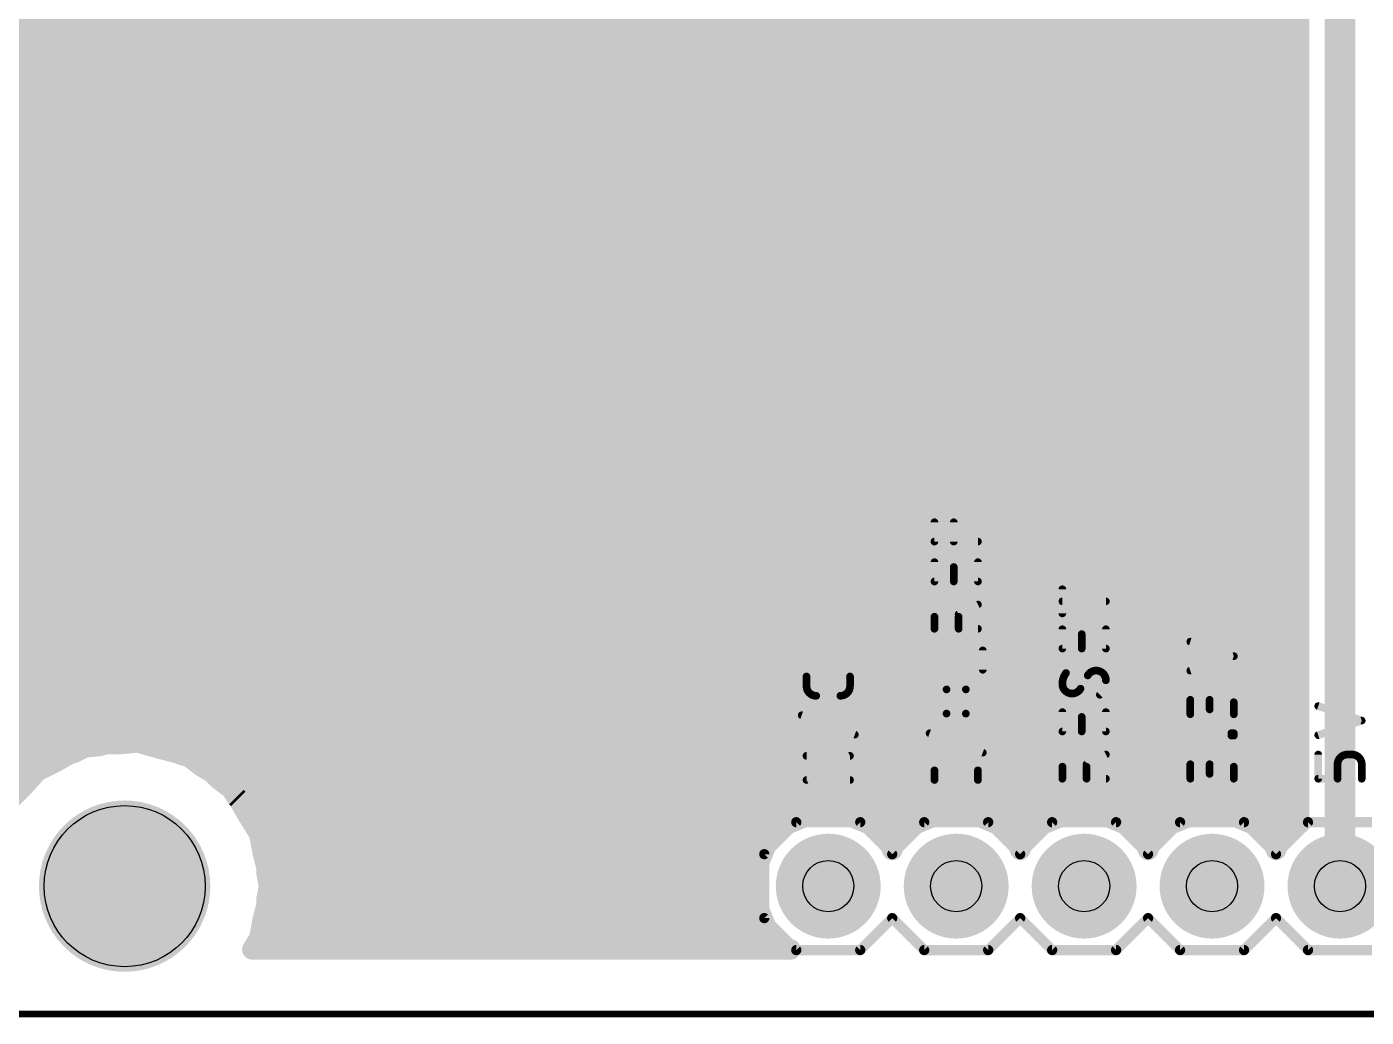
# Model space of a CAD drawing. Extents: x -2.6 to 72.5, y 2.5 to 55.9.
# Drawn here: x 15.84 to 42.43, y 2.48 to 22.15 of the extents above; entities that cross this region are included whole.
import ezdxf

# ---------------------------------------------------------------- set-up
doc = ezdxf.new("R2010")
doc.units = 0
for name, color, linetype in [('1', 12, 'CONTINUOUS'), ('17', 110, 'CONTINUOUS'), ('20', 31, 'CONTINUOUS'), ('21', 253, 'CONTINUOUS'), ('25', 253, 'CONTINUOUS'), ('29', 253, 'CONTINUOUS'), ('30', 253, 'CONTINUOUS'), ('44', 253, 'CONTINUOUS'), ('51', 253, 'CONTINUOUS')]:
    doc.layers.add(name, color=color, linetype=linetype)

# ---------------------------------------------------------------- blocks, each defined once
blk = doc.blocks.new('RECT')
blk.add_solid([(-0.5, -0.5), (0.5, -0.5), (-0.5, 0.5), (0.5, 0.5)])
blk = doc.blocks.new('ROUNDP')
at = {"const_width": 0.5}
blk.add_lwpolyline([(0, -0.25, 1), (0, 0.25, 1), (0, -0.25)], format="xyb", dxfattribs=at)

msp = doc.modelspace()

# ---------------------------------------------------------------- linework, layer by layer
at = {"layer": '1'}
for points, const_width in [([(41.0972, 22.6407), (41.0972, 6.3104)], 0.4064), ([(41.91, 5.08), (41.91, 22.479)], 0.6096), ([(5.0927, 22.352), (41.0972, 22.352)], 0.4064), ([(5.0927, 21.9456), (41.0972, 21.9456)], 0.4064), ([(5.0927, 21.5392), (41.0972, 21.5392)], 0.4064), ([(5.0927, 21.1328), (41.0972, 21.1328)], 0.4064), ([(5.0927, 20.7264), (41.0972, 20.7264)], 0.4064), ([(5.0927, 20.32), (41.0972, 20.32)], 0.4064), ([(5.0927, 19.9136), (41.0972, 19.9136)], 0.4064), ([(5.0927, 19.5072), (41.0972, 19.5072)], 0.4064), ([(5.0927, 19.1008), (41.0972, 19.1008)], 0.4064), ([(5.0927, 18.6944), (41.0972, 18.6944)], 0.4064), ([(5.0927, 18.288), (41.0972, 18.288)], 0.4064), ([(5.0927, 17.8816), (41.0972, 17.8816)], 0.4064), ([(5.0927, 17.4752), (41.0972, 17.4752)], 0.4064), ([(5.0927, 17.0688), (41.0972, 17.0688)], 0.4064), ([(5.0927, 16.6624), (41.0972, 16.6624)], 0.4064), ([(5.0927, 16.256), (41.0972, 16.256)], 0.4064), ([(5.0927, 15.8496), (41.0972, 15.8496)], 0.4064), ([(5.0927, 15.4432), (41.0972, 15.4432)], 0.4064), ([(5.0927, 15.0368), (41.0972, 15.0368)], 0.4064), ([(5.0927, 14.6304), (41.0972, 14.6304)], 0.4064), ([(5.0927, 14.224), (41.0972, 14.224)], 0.4064), ([(5.0927, 13.8176), (41.0972, 13.8176)], 0.4064), ([(5.0927, 13.4112), (41.0972, 13.4112)], 0.4064), ([(5.0927, 13.0048), (41.0972, 13.0048)], 0.4064), ([(5.0927, 12.5984), (41.0972, 12.5984)], 0.4064), ([(5.0927, 12.192), (41.0972, 12.192)], 0.4064), ([(5.0927, 11.7856), (41.0972, 11.7856)], 0.4064), ([(5.0927, 11.3792), (41.0972, 11.3792)], 0.4064), ([(5.0927, 10.9728), (41.0972, 10.9728)], 0.4064), ([(5.0927, 10.5664), (41.0972, 10.5664)], 0.4064), ([(5.0927, 10.16), (41.0972, 10.16)], 0.4064), ([(5.0927, 9.7536), (41.0972, 9.7536)], 0.4064), ([(5.0927, 9.3472), (41.0972, 9.3472)], 0.4064), ([(5.0927, 8.9408), (41.0972, 8.9408)], 0.4064), ([(5.0927, 8.5344), (41.0972, 8.5344)], 0.4064), ([(5.0927, 8.128), (41.0972, 8.128)], 0.4064), ([(16.9956, 7.8369), (16.7851, 7.7321)], 0.4064), ([(17.2718, 7.8625), (16.9956, 7.8369)], 0.4064), ([(16.9956, 7.8369), (16.9956, 7.8369)], 0.4064), ([(17.4088, 7.8992), (17.2718, 7.8625)], 0.4064), ([(17.6681, 7.8992), (17.4088, 7.8992)], 0.4064), ([(18.0445, 7.9341), (17.6681, 7.8992)], 0.4064), ([(18.4239, 7.8261), (18.0445, 7.9341)], 0.4064), ([(18.0445, 7.9341), (18.0445, 7.9341)], 0.4064), ([(18.8682, 7.7071), (18.4239, 7.8261)], 0.4064), ([(5.0927, 7.7216), (16.7461, 7.7216)], 0.4064), ([(16.4217, 7.5511), (16.0527, 7.3674)], 0.4064), ([(16.6918, 7.7071), (16.4217, 7.5511)], 0.4064), ([(16.7851, 7.7321), (16.6918, 7.7071)], 0.4064), ([(18.814, 7.7216), (41.0972, 7.7216)], 0.4064), ([(18.8933, 7.6926), (18.8682, 7.7071)], 0.4064), ([(19.0576, 7.6458), (18.8933, 7.6926)], 0.4064), ([(19.3282, 7.4415), (19.0576, 7.6458)], 0.4064), ([(19.0576, 7.6458), (19.0576, 7.6458)], 0.4064), ([(5.0927, 7.3152), (16.0051, 7.3152)], 0.4064), ([(16.0527, 7.3674), (15.7665, 7.0535)], 0.4064), ([(16.0527, 7.3674), (16.0527, 7.3674)], 0.4064), ([(19.511, 7.3359), (19.3282, 7.4415)], 0.4064), ([(19.6438, 7.2031), (19.511, 7.3359)], 0.4064), ([(19.5317, 7.3152), (41.0972, 7.3152)], 0.4064), ([(15.7665, 7.0535), (15.5241, 6.811)], 0.4064), ([(19.8982, 7.011), (19.6438, 7.2031)], 0.4064), ([(19.9995, 6.8475), (19.8982, 7.011)], 0.4064), ([(19.8982, 7.011), (19.8982, 7.011)], 0.4064), ([(19.8982, 7.011), (19.8982, 7.011)], 0.4064), ([(19.9615, 6.9088), (41.0972, 6.9088)], 0.4064), ([(20.0359, 6.811), (19.9995, 6.8475)], 0.4064), ([(20.2274, 6.4794), (20.0359, 6.811)], 0.4064), ([(20.2141, 6.5024), (31.4007, 6.5024)], 0.4064), ([(20.4527, 6.1154), (20.2274, 6.4794)], 0.4064), ([(31.462, 6.5278), (30.9299, 6.3074)], 0.4064), ([(32.038, 6.5278), (31.462, 6.5278)], 0.4064), ([(32.5701, 6.3074), (32.038, 6.5278)], 0.4064), ([(32.0993, 6.5024), (33.9407, 6.5024)], 0.4064), ([(34.002, 6.5278), (33.4699, 6.3074)], 0.4064), ([(34.578, 6.5278), (34.002, 6.5278)], 0.4064), ([(35.1101, 6.3074), (34.578, 6.5278)], 0.4064), ([(34.6393, 6.5024), (36.4807, 6.5024)], 0.4064), ([(36.542, 6.5278), (36.0099, 6.3074)], 0.4064), ([(37.118, 6.5278), (36.542, 6.5278)], 0.4064), ([(37.6501, 6.3074), (37.118, 6.5278)], 0.4064), ([(37.1793, 6.5024), (39.0207, 6.5024)], 0.4064), ([(39.082, 6.5278), (38.5499, 6.3074)], 0.4064), ([(39.658, 6.5278), (39.082, 6.5278)], 0.4064), ([(40.1901, 6.3074), (39.658, 6.5278)], 0.4064), ([(39.7193, 6.5024), (41.0972, 6.5024)], 0.4064), ([(30.9299, 6.3074), (30.5226, 5.9001)], 0.4064), ([(32.9774, 5.9001), (32.5701, 6.3074)], 0.4064), ([(33.4699, 6.3074), (33.0626, 5.9001)], 0.4064), ([(35.5174, 5.9001), (35.1101, 6.3074)], 0.4064), ([(36.0099, 6.3074), (35.6026, 5.9001)], 0.4064), ([(38.0574, 5.9001), (37.6501, 6.3074)], 0.4064), ([(38.5499, 6.3074), (38.1426, 5.9001)], 0.4064), ([(40.5974, 5.9001), (40.1901, 6.3074)], 0.4064), ([(41.0899, 6.3074), (40.6826, 5.9001)], 0.4064), ([(41.0972, 6.3104), (41.0899, 6.3074)], 0.4064), ([(20.5255, 5.7261), (20.4527, 6.1154)], 0.4064), ([(20.4527, 6.1154), (20.4527, 6.1154)], 0.4064), ([(20.4564, 6.096), (30.7185, 6.096)], 0.4064), ([(32.7815, 6.096), (33.2585, 6.096)], 0.4064), ([(35.3215, 6.096), (35.7985, 6.096)], 0.4064), ([(37.8615, 6.096), (38.3385, 6.096)], 0.4064), ([(40.4015, 6.096), (40.8785, 6.096)], 0.4064), ([(20.5992, 5.4512), (20.5255, 5.7261)], 0.4064), ([(20.5353, 5.6896), (30.4354, 5.6896)], 0.4064), ([(30.5226, 5.9001), (30.3022, 5.368)], 0.4064), ([(33.02, 5.7972), (32.9774, 5.9001)], 0.4064), ([(33.0626, 5.9001), (33.02, 5.7972)], 0.4064), ([(35.56, 5.7972), (35.5174, 5.9001)], 0.4064), ([(35.6026, 5.9001), (35.56, 5.7972)], 0.4064), ([(38.1, 5.7972), (38.0574, 5.9001)], 0.4064), ([(38.1426, 5.9001), (38.1, 5.7972)], 0.4064), ([(40.64, 5.7972), (40.5974, 5.9001)], 0.4064), ([(40.6826, 5.9001), (40.64, 5.7972)], 0.4064), ([(20.5992, 5.332), (20.5992, 5.4512)], 0.4064), ([(20.6463, 5.08), (20.5992, 5.332)], 0.4064), ([(20.6083, 5.2832), (30.3022, 5.2832)], 0.4064), ([(30.3022, 5.368), (30.3022, 4.792)], 0.4064), ([(20.5992, 4.828), (20.6463, 5.08)], 0.4064), ([(20.6083, 4.8768), (30.3022, 4.8768)], 0.4064), ([(20.5255, 4.4339), (20.5992, 4.7088)], 0.4064), ([(20.5992, 4.7088), (20.5992, 4.828)], 0.4064), ([(30.3022, 4.792), (30.5226, 4.2599)], 0.4064), ([(20.4527, 4.0446), (20.5255, 4.4339)], 0.4064), ([(20.5353, 4.4704), (30.4354, 4.4704)], 0.4064), ([(20.4564, 4.064), (30.7185, 4.064)], 0.4064), ([(30.5226, 4.2599), (30.9299, 3.8526)], 0.4064), ([(20.3154, 3.8227), (20.4527, 4.0446)], 0.4064), ([(31.0021, 3.8227), (20.3154, 3.8227)], 0.4064), ([(20.4527, 4.0446), (20.4527, 4.0446)], 0.4064), ([(30.9299, 3.8526), (31.0021, 3.8227)], 0.4064)]:
    msp.add_lwpolyline(points, dxfattribs=dict(at, const_width=const_width))
for points, const_width in [([(41.0972, 22.2504, 1), (41.0972, 22.4536)], 0.2032), ([(41.0972, 21.844, 1), (41.0972, 22.0472)], 0.2032), ([(41.0972, 21.4376, 1), (41.0972, 21.6408)], 0.2032), ([(41.0972, 21.0312, 1), (41.0972, 21.2344)], 0.2032), ([(41.0972, 20.6248, 1), (41.0972, 20.828)], 0.2032), ([(41.0972, 20.2184, 1), (41.0972, 20.4216)], 0.2032), ([(41.0972, 19.812, 1), (41.0972, 20.0152)], 0.2032), ([(41.0972, 19.4056, 1), (41.0972, 19.6088)], 0.2032), ([(41.0972, 18.9992, 1), (41.0972, 19.2024)], 0.2032), ([(41.0972, 18.5928, 1), (41.0972, 18.796)], 0.2032), ([(41.0972, 18.1864, 1), (41.0972, 18.3896)], 0.2032), ([(41.0972, 17.78, 1), (41.0972, 17.9832)], 0.2032), ([(41.0972, 17.3736, 1), (41.0972, 17.5768)], 0.2032), ([(41.0972, 16.9672, 1), (41.0972, 17.1704)], 0.2032), ([(41.0972, 16.5608, 1), (41.0972, 16.764)], 0.2032), ([(41.0972, 16.1544, 1), (41.0972, 16.3576)], 0.2032), ([(41.0972, 15.748, 1), (41.0972, 15.9512)], 0.2032), ([(41.0972, 15.3416, 1), (41.0972, 15.5448)], 0.2032), ([(41.0972, 14.9352, 1), (41.0972, 15.1384)], 0.2032), ([(41.0972, 14.5288, 1), (41.0972, 14.732)], 0.2032), ([(41.0972, 14.1224, 1), (41.0972, 14.3256)], 0.2032), ([(41.0972, 13.716, 1), (41.0972, 13.9192)], 0.2032), ([(41.0972, 13.3096, 1), (41.0972, 13.5128)], 0.2032), ([(41.0972, 12.9032, 1), (41.0972, 13.1064)], 0.2032), ([(41.0972, 12.4968, 1), (41.0972, 12.7)], 0.2032), ([(41.0972, 12.0904, 1), (41.0972, 12.2936)], 0.2032), ([(41.0972, 11.684, 1), (41.0972, 11.8872)], 0.2032), ([(41.0972, 11.2776, 1), (41.0972, 11.4808)], 0.2032), ([(41.0972, 10.8712, 1), (41.0972, 11.0744)], 0.2032), ([(41.0972, 10.4648, 1), (41.0972, 10.668)], 0.2032), ([(41.0972, 10.0584, 1), (41.0972, 10.2616)], 0.2032), ([(41.0972, 9.652, 1), (41.0972, 9.8552)], 0.2032), ([(41.0972, 9.2456, 1), (41.0972, 9.4488)], 0.2032), ([(41.0972, 8.8392, 1), (41.0972, 9.0424)], 0.2032), ([(41.0972, 8.4328, 1), (41.0972, 8.636)], 0.2032), ([(41.0972, 8.0264, 1), (41.0972, 8.2296)], 0.2032), ([(16.9956, 7.9385, 1), (16.9956, 7.7353)], 0.2032), ([(16.9862, 7.938, 1), (17.005, 7.7357)], 0.2032), ([(17.0409, 7.7459, 1), (16.9503, 7.9278)], 0.2032), ([(16.9956, 7.7353, 1), (16.9956, 7.9385)], 0.2032), ([(17.2455, 7.9606, 1), (17.2981, 7.7643)], 0.2032), ([(17.2812, 7.7613, 1), (17.2624, 7.9636)], 0.2032), ([(17.4088, 8.0008, 1), (17.4088, 7.7976)], 0.2032), ([(17.4351, 7.8011, 1), (17.3825, 7.9973)], 0.2032), ([(17.6587, 8.0004, 1), (17.6775, 7.798)], 0.2032), ([(17.6681, 7.7976, 1), (17.6681, 8.0008)], 0.2032), ([(18.0723, 8.0318, 1), (18.0167, 7.8364)], 0.2032), ([(18.0445, 8.0357, 1), (18.0445, 7.8325)], 0.2032), ([(18.0538, 7.8329, 1), (18.0351, 8.0352)], 0.2032), ([(18.0445, 7.8325, 1), (18.0445, 8.0357)], 0.2032), ([(18.4502, 7.9243, 1), (18.3976, 7.728)], 0.2032), ([(18.3961, 7.7284, 1), (18.4517, 7.9238)], 0.2032), ([(16.3709, 7.6391, 1), (16.4725, 7.4631)], 0.2032), ([(16.467, 7.4602, 1), (16.3764, 7.6421)], 0.2032), ([(16.6655, 7.8052, 1), (16.7181, 7.6089)], 0.2032), ([(16.7426, 7.6191, 1), (16.641, 7.7951)], 0.2032), ([(16.7398, 7.823, 1), (16.8304, 7.6411)], 0.2032), ([(16.7461, 7.62, 1), (16.7461, 7.8232)], 0.2032), ([(16.8114, 7.6339, 1), (16.7588, 7.8302)], 0.2032), ([(18.814, 7.8232, 1), (18.814, 7.62)], 0.2032), ([(18.919, 7.7951, 1), (18.8174, 7.6191)], 0.2032), ([(18.9211, 7.7903, 1), (18.8655, 7.5948)], 0.2032), ([(18.8419, 7.6089, 1), (18.8945, 7.8052)], 0.2032), ([(18.8425, 7.6046, 1), (18.9441, 7.7805)], 0.2032), ([(19.1188, 7.7269, 1), (18.9964, 7.5647)], 0.2032), ([(19.0576, 7.7474, 1), (19.0576, 7.5442)], 0.2032), ([(19.0298, 7.5481, 1), (19.0854, 7.7435)], 0.2032), ([(19.0576, 7.5442, 1), (19.0576, 7.7474)], 0.2032), ([(41.0972, 7.62, 1), (41.0972, 7.8232)], 0.2032), ([(16.0527, 7.469, 1), (16.0527, 7.2658)], 0.2032), ([(16.0074, 7.4583, 1), (16.098, 7.2764)], 0.2032), ([(16.1277, 7.2989, 1), (15.9776, 7.4358)], 0.2032), ([(16.0051, 7.2136, 1), (16.0051, 7.4168)], 0.2032), ([(16.0527, 7.2658, 1), (16.0527, 7.469)], 0.2032), ([(19.379, 7.5295, 1), (19.2774, 7.3535)], 0.2032), ([(19.267, 7.3604, 1), (19.3894, 7.5226)], 0.2032), ([(19.5829, 7.4078, 1), (19.4392, 7.2641)], 0.2032), ([(19.5317, 7.4168, 1), (19.5317, 7.2136)], 0.2032), ([(19.4602, 7.2479, 1), (19.5618, 7.4239)], 0.2032), ([(41.0972, 7.2136, 1), (41.0972, 7.4168)], 0.2032), ([(15.6914, 7.1219, 1), (15.8416, 6.985)], 0.2032), ([(15.8384, 6.9816, 1), (15.6947, 7.1253)], 0.2032), ([(19.705, 7.2842, 1), (19.5826, 7.122)], 0.2032), ([(19.572, 7.1313, 1), (19.7157, 7.275)], 0.2032), ([(19.9846, 7.0645, 1), (19.8118, 6.9575)], 0.2032), ([(19.9998, 7.011, 1), (19.7966, 7.011)], 0.2032), ([(19.8982, 7.1126, 1), (19.8982, 6.9094)], 0.2032), ([(19.837, 6.9299, 1), (19.9594, 7.0921)], 0.2032), ([(19.8982, 6.9094, 1), (19.8982, 7.1126)], 0.2032), ([(19.7966, 7.011, 1), (19.9998, 7.011)], 0.2032), ([(19.9615, 7.0104, 1), (19.9615, 6.8072)], 0.2032), ([(20.0713, 6.9193, 1), (19.9277, 6.7756)], 0.2032), ([(19.9131, 6.794, 1), (20.0859, 6.9009)], 0.2032), ([(20.1239, 6.8618, 1), (19.9479, 6.7602)], 0.2032), ([(19.9641, 6.7392, 1), (20.1078, 6.8829)], 0.2032), ([(41.0972, 6.8072, 1), (41.0972, 7.0104)], 0.2032), ([(20.2141, 6.604, 1), (20.2141, 6.4008)], 0.2032), ([(20.3138, 6.5328, 1), (20.141, 6.4259)], 0.2032), ([(31.462, 6.6294, 1), (31.462, 6.4262)], 0.2032), ([(31.4007, 6.4008, 1), (31.4007, 6.604)], 0.2032), ([(31.5009, 6.4339, 1), (31.4231, 6.6217)], 0.2032), ([(32.0769, 6.6217, 1), (31.9991, 6.4339)], 0.2032), ([(32.0993, 6.604, 1), (32.0993, 6.4008)], 0.2032), ([(32.038, 6.4262, 1), (32.038, 6.6294)], 0.2032), ([(34.002, 6.6294, 1), (34.002, 6.4262)], 0.2032), ([(33.9407, 6.4008, 1), (33.9407, 6.604)], 0.2032), ([(34.0409, 6.4339, 1), (33.9631, 6.6217)], 0.2032), ([(34.6169, 6.6217, 1), (34.5391, 6.4339)], 0.2032), ([(34.6393, 6.604, 1), (34.6393, 6.4008)], 0.2032), ([(34.578, 6.4262, 1), (34.578, 6.6294)], 0.2032), ([(36.542, 6.6294, 1), (36.542, 6.4262)], 0.2032), ([(36.4807, 6.4008, 1), (36.4807, 6.604)], 0.2032), ([(36.5809, 6.4339, 1), (36.5031, 6.6217)], 0.2032), ([(37.1569, 6.6217, 1), (37.0791, 6.4339)], 0.2032), ([(37.1793, 6.604, 1), (37.1793, 6.4008)], 0.2032), ([(37.118, 6.4262, 1), (37.118, 6.6294)], 0.2032), ([(39.082, 6.6294, 1), (39.082, 6.4262)], 0.2032), ([(39.0207, 6.4008, 1), (39.0207, 6.604)], 0.2032), ([(39.1209, 6.4339, 1), (39.0431, 6.6217)], 0.2032), ([(39.6969, 6.6217, 1), (39.6191, 6.4339)], 0.2032), ([(39.7193, 6.604, 1), (39.7193, 6.4008)], 0.2032), ([(39.658, 6.4262, 1), (39.658, 6.6294)], 0.2032), ([(41.0972, 6.4008, 1), (41.0972, 6.604)], 0.2032), ([(20.1394, 6.4286, 1), (20.3154, 6.5302)], 0.2032), ([(30.891, 6.4013, 1), (30.9688, 6.2135)], 0.2032), ([(31.0017, 6.2355, 1), (30.858, 6.3792)], 0.2032), ([(32.642, 6.3792, 1), (32.4983, 6.2355)], 0.2032), ([(32.5312, 6.2135, 1), (32.609, 6.4013)], 0.2032), ([(33.431, 6.4013, 1), (33.5088, 6.2135)], 0.2032), ([(33.5417, 6.2355, 1), (33.398, 6.3792)], 0.2032), ([(35.182, 6.3792, 1), (35.0383, 6.2355)], 0.2032), ([(35.0712, 6.2135, 1), (35.149, 6.4013)], 0.2032), ([(35.971, 6.4013, 1), (36.0488, 6.2135)], 0.2032), ([(36.0817, 6.2355, 1), (35.938, 6.3792)], 0.2032), ([(37.722, 6.3792, 1), (37.5783, 6.2355)], 0.2032), ([(37.6112, 6.2135, 1), (37.689, 6.4013)], 0.2032), ([(38.511, 6.4013, 1), (38.5888, 6.2135)], 0.2032), ([(38.6217, 6.2355, 1), (38.478, 6.3792)], 0.2032), ([(40.262, 6.3792, 1), (40.1183, 6.2355)], 0.2032), ([(40.1512, 6.2135, 1), (40.229, 6.4013)], 0.2032), ([(41.051, 6.4013, 1), (41.1287, 6.2135)], 0.2032), ([(40.9956, 6.3104, 1), (41.1988, 6.3104)], 0.2032), ([(41.1617, 6.2355, 1), (41.018, 6.3792)], 0.2032), ([(41.1361, 6.2165, 1), (41.0583, 6.4043)], 0.2032), ([(20.5543, 6.1154, 1), (20.3511, 6.1154)], 0.2032), ([(20.3511, 6.1154, 1), (20.5543, 6.1154)], 0.2032), ([(20.5526, 6.1341, 1), (20.3529, 6.0968)], 0.2032), ([(20.4564, 6.1976, 1), (20.4564, 5.9944)], 0.2032), ([(20.3664, 6.0619, 1), (20.5391, 6.1689)], 0.2032), ([(30.7185, 5.9944, 1), (30.7185, 6.1976)], 0.2032), ([(32.7815, 6.1976, 1), (32.7815, 5.9944)], 0.2032), ([(33.2585, 5.9944, 1), (33.2585, 6.1976)], 0.2032), ([(35.3215, 6.1976, 1), (35.3215, 5.9944)], 0.2032), ([(35.7985, 5.9944, 1), (35.7985, 6.1976)], 0.2032), ([(37.8615, 6.1976, 1), (37.8615, 5.9944)], 0.2032), ([(38.3385, 5.9944, 1), (38.3385, 6.1976)], 0.2032), ([(40.4015, 6.1976, 1), (40.4015, 5.9944)], 0.2032), ([(40.8785, 5.9944, 1), (40.8785, 6.1976)], 0.2032), ([(20.6237, 5.7524, 1), (20.4274, 5.6998)], 0.2032), ([(20.5353, 5.7912, 1), (20.5353, 5.588)], 0.2032), ([(30.4508, 5.972, 1), (30.5945, 5.8283)], 0.2032), ([(30.6165, 5.8612, 1), (30.4287, 5.939)], 0.2032), ([(30.4354, 5.588, 1), (30.4354, 5.7912)], 0.2032), ([(33.0713, 5.939, 1), (32.8835, 5.8612)], 0.2032), ([(32.9055, 5.8283, 1), (33.0492, 5.972)], 0.2032), ([(32.9261, 5.8361, 1), (33.1139, 5.7584)], 0.2032), ([(32.9261, 5.7583, 1), (33.1139, 5.8361)], 0.2032), ([(32.9908, 5.972, 1), (33.1345, 5.8283)], 0.2032), ([(33.1565, 5.8612, 1), (32.9687, 5.939)], 0.2032), ([(35.6113, 5.939, 1), (35.4235, 5.8612)], 0.2032), ([(35.4455, 5.8283, 1), (35.5892, 5.972)], 0.2032), ([(35.4661, 5.8361, 1), (35.6539, 5.7584)], 0.2032), ([(35.4661, 5.7583, 1), (35.6539, 5.8361)], 0.2032), ([(35.5308, 5.972, 1), (35.6745, 5.8283)], 0.2032), ([(35.6965, 5.8612, 1), (35.5087, 5.939)], 0.2032), ([(38.1513, 5.939, 1), (37.9635, 5.8612)], 0.2032), ([(37.9855, 5.8283, 1), (38.1292, 5.972)], 0.2032), ([(38.0061, 5.8361, 1), (38.1939, 5.7583)], 0.2032), ([(38.0061, 5.7584, 1), (38.1939, 5.8361)], 0.2032), ([(38.0708, 5.972, 1), (38.2145, 5.8283)], 0.2032), ([(38.2365, 5.8612, 1), (38.0487, 5.939)], 0.2032), ([(40.6913, 5.939, 1), (40.5035, 5.8612)], 0.2032), ([(40.5255, 5.8283, 1), (40.6692, 5.972)], 0.2032), ([(40.5461, 5.8361, 1), (40.7339, 5.7583)], 0.2032), ([(40.5461, 5.7584, 1), (40.7339, 5.8361)], 0.2032), ([(40.6108, 5.972, 1), (40.7545, 5.8283)], 0.2032), ([(40.7765, 5.8612, 1), (40.5887, 5.939)], 0.2032), ([(20.4256, 5.7075, 1), (20.6254, 5.7448)], 0.2032), ([(20.7008, 5.4512, 1), (20.4976, 5.4512)], 0.2032), ([(20.6991, 5.3506, 1), (20.4993, 5.3133)], 0.2032), ([(20.4976, 5.332, 1), (20.7008, 5.332)], 0.2032), ([(20.5011, 5.4249, 1), (20.6973, 5.4774)], 0.2032), ([(20.6083, 5.3848, 1), (20.6083, 5.1816)], 0.2032), ([(30.4038, 5.368, 1), (30.2006, 5.368)], 0.2032), ([(30.2083, 5.4069, 1), (30.3961, 5.3291)], 0.2032), ([(30.3022, 5.1816, 1), (30.3022, 5.3848)], 0.2032), ([(20.6083, 4.9784, 1), (20.6083, 4.7752)], 0.2032), ([(20.7462, 5.0613, 1), (20.5464, 5.0987)], 0.2032), ([(20.5464, 5.0613, 1), (20.7462, 5.0987)], 0.2032), ([(30.3022, 4.7752, 1), (30.3022, 4.9784)], 0.2032), ([(41.7576, 5.08, 1), (42.0624, 5.08)], 0.3048), ([(20.7008, 4.828, 1), (20.4976, 4.828)], 0.2032), ([(20.4993, 4.8467, 1), (20.6991, 4.8094)], 0.2032), ([(20.4976, 4.7088, 1), (20.7008, 4.7088)], 0.2032), ([(20.6973, 4.6825, 1), (20.5011, 4.7351)], 0.2032), ([(30.3961, 4.8309, 1), (30.2083, 4.7531)], 0.2032), ([(30.2006, 4.792, 1), (30.4038, 4.792)], 0.2032), ([(20.4274, 4.4602, 1), (20.6237, 4.4076)], 0.2032), ([(20.6254, 4.4152, 1), (20.4256, 4.4525)], 0.2032), ([(20.5353, 4.572, 1), (20.5353, 4.3688)], 0.2032), ([(30.4354, 4.3688, 1), (30.4354, 4.572)], 0.2032), ([(20.4564, 4.1656, 1), (20.4564, 3.9624)], 0.2032), ([(30.5945, 4.3317, 1), (30.4508, 4.188)], 0.2032), ([(30.4287, 4.221, 1), (30.6165, 4.2988)], 0.2032), ([(30.7185, 3.9624, 1), (30.7185, 4.1656)], 0.2032), ([(20.3154, 3.9243, 1), (20.3154, 3.7211)], 0.2032), ([(20.5543, 4.0446, 1), (20.3511, 4.0446)], 0.2032), ([(20.3511, 4.0446, 1), (20.5543, 4.0446)], 0.2032), ([(20.3529, 4.0632, 1), (20.5526, 4.0259)], 0.2032), ([(20.5391, 3.9911, 1), (20.3664, 4.0981)], 0.2032), ([(30.9688, 3.9465, 1), (30.891, 3.7587)], 0.2032), ([(30.858, 3.7808, 1), (31.0017, 3.9245)], 0.2032), ([(30.9632, 3.7288, 1), (31.041, 3.9166)], 0.2032), ([(31.0021, 3.7211, 1), (31.0021, 3.9243)], 0.2032), ([(20.229, 3.8762, 1), (20.4017, 3.7692)], 0.2032)]:
    msp.add_lwpolyline(points, format="xyb", dxfattribs=dict(at, const_width=const_width))
at = {"layer": '20', "const_width": 0.1524}
msp.add_lwpolyline([(17.78, 3.5091, 1), (17.78, 6.6509, 1), (17.78, 3.5091)], format="xyb", dxfattribs=at)
at = {"layer": '20', "const_width": 0.127}
msp.add_lwpolyline([(68.834, 2.54), (4.826, 2.54)], dxfattribs=at)
at = {"layer": '20'}
msp.add_circle((17.78, 5.08), 1.6, dxfattribs=at)
at = {"layer": '21'}
for points, const_width in [([(36.3982, 10.497), (36.3982, 10.9767)], 0.1524), ([(37.2618, 10.7368), (36.3982, 10.7368)], 0.1524), ([(36.3982, 9.7985), (36.3982, 10.1823)], 0.1524), ([(36.782, 9.7985), (36.782, 10.0864)], 0.1524), ([(37.2618, 10.1823), (37.2618, 9.7985)], 0.1524), ([(37.2618, 9.7985), (36.3982, 9.7985)], 0.1524), ([(39.8018, 9.648), (38.9382, 9.9359)], 0.1524), ([(38.9382, 9.3602), (39.8018, 9.648)], 0.1524), ([(36.902, 9.2653), (36.758, 9.0015)], 0.1524), ([(38.9382, 8.4938), (38.9382, 8.7816)], 0.1524), ([(39.322, 8.7816), (39.322, 8.5897)], 0.1524), ([(39.8018, 8.4938), (39.8018, 8.7336)], 0.1524), ([(36.3982, 8.1526), (36.3982, 8.5364)], 0.1524), ([(36.782, 8.1526), (36.782, 8.4405)], 0.1524), ([(37.2618, 8.5364), (37.2618, 8.1526)], 0.1524), ([(42.3418, 8.3679), (41.4782, 8.6558)], 0.1524), ([(41.4782, 8.08), (42.3418, 8.3679)], 0.1524), ([(37.2618, 8.1526), (36.3982, 8.1526)], 0.1524), ([(39.7538, 8.0696), (39.7538, 8.1176)], 0.1524), ([(39.7538, 8.1176), (39.8018, 8.1176)], 0.1524), ([(39.8018, 8.0696), (39.7538, 8.0696)], 0.1524), ([(39.8018, 8.1176), (39.8018, 8.0696)], 0.1524), ([(37.2618, 7.6934), (36.878, 7.5015)], 0.1524), ([(41.4782, 7.2136), (41.4782, 7.6934)], 0.1524), ([(42.1499, 7.6934), (42.0539, 7.6934)], 0.1524), ([(36.3982, 7.2136), (36.3982, 7.4535)], 0.1524), ([(36.878, 7.4535), (36.878, 7.2136)], 0.1524), ([(38.9382, 7.2136), (38.9382, 7.5015)], 0.1524), ([(39.322, 7.5015), (39.322, 7.3096)], 0.1524), ([(39.8018, 7.2136), (39.8018, 7.4535)], 0.1524), ([(41.862, 7.5015), (41.862, 7.2136)], 0.1524), ([(42.3418, 7.2136), (42.3418, 7.5015)], 0.1524), ([(37.2618, 7.2136), (36.3982, 7.2136)], 0.1524), ([(41.862, 7.2136), (41.4782, 7.2136)], 0.1524), ([(31.115, 6.35), (30.48, 5.715)], 0.2032), ([(31.115, 6.35), (32.385, 6.35)], 0.2032), ([(32.385, 6.35), (33.02, 5.715)], 0.2032), ([(33.655, 6.35), (33.02, 5.715)], 0.2032), ([(33.655, 6.35), (34.925, 6.35)], 0.2032), ([(34.925, 6.35), (35.56, 5.715)], 0.2032), ([(36.195, 6.35), (35.56, 5.715)], 0.2032), ([(36.195, 6.35), (37.465, 6.35)], 0.2032), ([(37.465, 6.35), (38.1, 5.715)], 0.2032), ([(38.1, 5.715), (38.735, 6.35)], 0.2032), ([(38.735, 6.35), (40.005, 6.35)], 0.2032), ([(40.005, 6.35), (40.64, 5.715)], 0.2032), ([(40.64, 5.715), (41.275, 6.35)], 0.2032), ([(41.275, 6.35), (42.545, 6.35)], 0.2032), ([(30.48, 5.715), (30.48, 4.445)], 0.2032), ([(30.48, 4.445), (31.115, 3.81)], 0.2032), ([(33.02, 4.445), (32.385, 3.81)], 0.2032), ([(33.02, 4.445), (33.655, 3.81)], 0.2032), ([(35.56, 4.445), (34.925, 3.81)], 0.2032), ([(35.56, 4.445), (36.195, 3.81)], 0.2032), ([(38.1, 4.445), (37.465, 3.81)], 0.2032), ([(38.735, 3.81), (38.1, 4.445)], 0.2032), ([(40.64, 4.445), (40.005, 3.81)], 0.2032), ([(41.275, 3.81), (40.64, 4.445)], 0.2032), ([(32.385, 3.81), (31.115, 3.81)], 0.2032), ([(34.925, 3.81), (33.655, 3.81)], 0.2032), ([(37.465, 3.81), (36.195, 3.81)], 0.2032), ([(40.005, 3.81), (38.735, 3.81)], 0.2032), ([(42.545, 3.81), (41.275, 3.81)], 0.2032)]:
    msp.add_lwpolyline(points, dxfattribs=dict(at, const_width=const_width))
for points, const_width in [([(36.4363, 10.9767, 1), (36.3601, 10.9767)], 0.0762), ([(36.3982, 10.7749, 1), (36.3982, 10.6987)], 0.0762), ([(37.2618, 10.6987, 1), (37.2618, 10.7749)], 0.0762), ([(36.3601, 10.497, 1), (36.4363, 10.497)], 0.0762), ([(36.4363, 10.1823, 1), (36.3601, 10.1823)], 0.0762), ([(36.8201, 10.0864, 1), (36.7439, 10.0864)], 0.0762), ([(37.2999, 10.1823, 1), (37.2237, 10.1823)], 0.0762), ([(36.3982, 9.8366, 1), (36.3982, 9.7604)], 0.0762), ([(37.2618, 9.7604, 1), (37.2618, 9.8366)], 0.0762), ([(38.9502, 9.9721, 1), (38.9262, 9.8998)], 0.0762), ([(36.3601, 9.7985, 1), (36.4363, 9.7985)], 0.0762), ([(36.7439, 9.7985, 1), (36.8201, 9.7985)], 0.0762), ([(37.2237, 9.7985, 1), (37.2999, 9.7985)], 0.0762), ([(39.8138, 9.6119, 1), (39.7898, 9.6842)], 0.0762), ([(39.7898, 9.6119, 1), (39.8138, 9.6842)], 0.0762), ([(36.4702, 9.3133, 0.1623), (36.3982, 9.0974)], 0.1524), ([(36.5006, 9.2905, 1), (36.4397, 9.3362)], 0.0762), ([(36.8691, 9.2847, 1), (36.9348, 9.246)], 0.0762), ([(37.0699, 9.3613, 0.2656), (36.902, 9.2653)], 0.1524), ([(36.9354, 9.2471, 1), (36.8685, 9.2836)], 0.0762), ([(37.2618, 9.1694, 0.4142), (37.0699, 9.3613)], 0.1524), ([(37.0699, 9.3994, 1), (37.0699, 9.3232)], 0.0762), ([(37.0699, 9.3232, 1), (37.0699, 9.3994)], 0.0762), ([(38.9262, 9.3963, 1), (38.9502, 9.324)], 0.0762), ([(36.3982, 9.0974, 0.4142), (36.5901, 8.9055)], 0.1524), ([(36.4363, 9.0974, 1), (36.3601, 9.0974)], 0.0762), ([(36.3601, 9.0974, 1), (36.4363, 9.0974)], 0.0762), ([(36.5901, 8.9055, 0.2656), (36.758, 9.0015)], 0.1524), ([(36.7246, 9.0197, 1), (36.7915, 8.9832)], 0.0762), ([(36.7909, 8.9821, 1), (36.7252, 9.0208)], 0.0762), ([(37.1419, 8.8815, 0.2), (37.2618, 9.1694)], 0.1524), ([(37.2999, 9.1694, 1), (37.2237, 9.1694)], 0.0762), ([(37.2237, 9.1694, 1), (37.2999, 9.1694)], 0.0762), ([(39.322, 8.7816, 1), (38.9382, 8.7816)], 0.1524), ([(39.8018, 8.7336, 1), (39.322, 8.7336)], 0.1524), ([(36.5901, 8.9436, 1), (36.5901, 8.8674)], 0.0762), ([(36.5901, 8.8674, 1), (36.5901, 8.9436)], 0.0762), ([(37.115, 8.9086, 1), (37.1687, 8.8545)], 0.0762), ([(38.9763, 8.7816, 1), (38.9001, 8.7816)], 0.0762), ([(38.9001, 8.7816, 1), (38.9763, 8.7816)], 0.0762), ([(39.3601, 8.7816, 1), (39.2839, 8.7816)], 0.0762), ([(39.2839, 8.7816, 1), (39.3601, 8.7816)], 0.0762), ([(39.8399, 8.7336, 1), (39.7637, 8.7336)], 0.0762), ([(36.4363, 8.5364, 1), (36.3601, 8.5364)], 0.0762), ([(36.8201, 8.4405, 1), (36.7439, 8.4405)], 0.0762), ([(37.2999, 8.5364, 1), (37.2237, 8.5364)], 0.0762), ([(38.9001, 8.4938, 1), (38.9763, 8.4938)], 0.0762), ([(39.2839, 8.7336, 1), (39.3601, 8.7336)], 0.0762), ([(39.2839, 8.5897, 1), (39.3601, 8.5897)], 0.0762), ([(39.7637, 8.7336, 1), (39.8399, 8.7336)], 0.0762), ([(39.7637, 8.4938, 1), (39.8399, 8.4938)], 0.0762), ([(41.4902, 8.6919, 1), (41.4662, 8.6196)], 0.0762), ([(42.3538, 8.3317, 1), (42.3298, 8.404)], 0.0762), ([(42.3298, 8.3317, 1), (42.3538, 8.404)], 0.0762), ([(36.3982, 8.1907, 1), (36.3982, 8.1145)], 0.0762), ([(36.3601, 8.1526, 1), (36.4363, 8.1526)], 0.0762), ([(36.7439, 8.1526, 1), (36.8201, 8.1526)], 0.0762), ([(37.2237, 8.1526, 1), (37.2999, 8.1526)], 0.0762), ([(37.2618, 8.1145, 1), (37.2618, 8.1907)], 0.0762), ([(39.7919, 8.1176, 1), (39.7157, 8.1176)], 0.0762), ([(39.7538, 8.1557, 1), (39.7538, 8.0795)], 0.0762), ([(39.7538, 8.1077, 1), (39.7538, 8.0315)], 0.0762), ([(39.7157, 8.0696, 1), (39.7919, 8.0696)], 0.0762), ([(39.8399, 8.1176, 1), (39.7637, 8.1176)], 0.0762), ([(39.7637, 8.0696, 1), (39.8399, 8.0696)], 0.0762), ([(39.8018, 8.0795, 1), (39.8018, 8.1557)], 0.0762), ([(39.8018, 8.0315, 1), (39.8018, 8.1077)], 0.0762), ([(41.4662, 8.1162, 1), (41.4902, 8.0439)], 0.0762), ([(36.878, 7.4535, 1), (36.3982, 7.4535)], 0.1524), ([(37.2788, 7.6593, 1), (37.2448, 7.7275)], 0.0762), ([(39.322, 7.5015, 1), (38.9382, 7.5015)], 0.1524), ([(39.8018, 7.4535, 1), (39.322, 7.4535)], 0.1524), ([(41.5163, 7.6934, 1), (41.4401, 7.6934)], 0.0762), ([(42.0539, 7.6934, 0.4142), (41.862, 7.5015)], 0.1524), ([(42.0539, 7.7315, 1), (42.0539, 7.6553)], 0.0762), ([(42.0539, 7.6553, 1), (42.0539, 7.7315)], 0.0762), ([(42.3418, 7.5015, 0.4142), (42.1499, 7.6934)], 0.1524), ([(42.1499, 7.7315, 1), (42.1499, 7.6553)], 0.0762), ([(42.1499, 7.6553, 1), (42.1499, 7.7315)], 0.0762), ([(36.4363, 7.4535, 1), (36.3601, 7.4535)], 0.0762), ([(36.3601, 7.4535, 1), (36.4363, 7.4535)], 0.0762), ([(36.8609, 7.5355, 1), (36.895, 7.4674)], 0.0762), ([(36.9161, 7.4535, 1), (36.8399, 7.4535)], 0.0762), ([(36.8399, 7.4535, 1), (36.9161, 7.4535)], 0.0762), ([(38.9763, 7.5015, 1), (38.9001, 7.5015)], 0.0762), ([(38.9001, 7.5015, 1), (38.9763, 7.5015)], 0.0762), ([(39.3601, 7.5015, 1), (39.2839, 7.5015)], 0.0762), ([(39.2839, 7.5015, 1), (39.3601, 7.5015)], 0.0762), ([(39.2839, 7.4535, 1), (39.3601, 7.4535)], 0.0762), ([(39.8399, 7.4535, 1), (39.7637, 7.4535)], 0.0762), ([(39.7637, 7.4535, 1), (39.8399, 7.4535)], 0.0762), ([(41.9001, 7.5015, 1), (41.8239, 7.5015)], 0.0762), ([(41.8239, 7.5015, 1), (41.9001, 7.5015)], 0.0762), ([(42.3799, 7.5015, 1), (42.3037, 7.5015)], 0.0762), ([(42.3037, 7.5015, 1), (42.3799, 7.5015)], 0.0762), ([(36.3982, 7.2517, 1), (36.3982, 7.1755)], 0.0762), ([(36.3601, 7.2136, 1), (36.4363, 7.2136)], 0.0762), ([(36.8399, 7.2136, 1), (36.9161, 7.2136)], 0.0762), ([(37.2618, 7.1755, 1), (37.2618, 7.2517)], 0.0762), ([(38.9001, 7.2136, 1), (38.9763, 7.2136)], 0.0762), ([(39.2839, 7.3096, 1), (39.3601, 7.3096)], 0.0762), ([(39.7637, 7.2136, 1), (39.8399, 7.2136)], 0.0762), ([(41.4782, 7.2517, 1), (41.4782, 7.1755)], 0.0762), ([(41.4401, 7.2136, 1), (41.5163, 7.2136)], 0.0762), ([(41.8239, 7.2136, 1), (41.9001, 7.2136)], 0.0762), ([(41.862, 7.1755, 1), (41.862, 7.2517)], 0.0762), ([(42.3037, 7.2136, 1), (42.3799, 7.2136)], 0.0762), ([(31.115, 6.4008, 1), (31.115, 6.2992)], 0.1016), ([(31.1509, 6.3141, 1), (31.0791, 6.3859)], 0.1016), ([(32.4209, 6.3859, 1), (32.3491, 6.3141)], 0.1016), ([(32.385, 6.2992, 1), (32.385, 6.4008)], 0.1016), ([(33.655, 6.4008, 1), (33.655, 6.2992)], 0.1016), ([(33.6909, 6.3141, 1), (33.6191, 6.3859)], 0.1016), ([(34.9609, 6.3859, 1), (34.8891, 6.3141)], 0.1016), ([(34.925, 6.2992, 1), (34.925, 6.4008)], 0.1016), ([(36.195, 6.4008, 1), (36.195, 6.2992)], 0.1016), ([(36.2309, 6.3141, 1), (36.1591, 6.3859)], 0.1016), ([(37.5009, 6.3859, 1), (37.4291, 6.3141)], 0.1016), ([(37.465, 6.2992, 1), (37.465, 6.4008)], 0.1016), ([(38.735, 6.4008, 1), (38.735, 6.2992)], 0.1016), ([(38.7709, 6.3141, 1), (38.6991, 6.3859)], 0.1016), ([(40.0409, 6.3859, 1), (39.9691, 6.3141)], 0.1016), ([(40.005, 6.2992, 1), (40.005, 6.4008)], 0.1016), ([(41.275, 6.4008, 1), (41.275, 6.2992)], 0.1016), ([(41.3109, 6.3141, 1), (41.2391, 6.3859)], 0.1016), ([(30.5308, 5.715, 1), (30.4292, 5.715)], 0.1016), ([(30.4441, 5.7509, 1), (30.5159, 5.6791)], 0.1016), ([(32.9841, 5.7509, 1), (33.0559, 5.6791)], 0.1016), ([(32.9841, 5.6791, 1), (33.0559, 5.7509)], 0.1016), ([(35.5241, 5.7509, 1), (35.5959, 5.6791)], 0.1016), ([(35.5241, 5.6791, 1), (35.5959, 5.7509)], 0.1016), ([(38.0641, 5.7509, 1), (38.1359, 5.6791)], 0.1016), ([(38.0641, 5.6791, 1), (38.1359, 5.7509)], 0.1016), ([(40.6041, 5.7509, 1), (40.6759, 5.6791)], 0.1016), ([(40.6041, 5.6791, 1), (40.6759, 5.7509)], 0.1016), ([(30.5159, 4.4809, 1), (30.4441, 4.4091)], 0.1016), ([(33.0559, 4.4809, 1), (32.9841, 4.4091)], 0.1016), ([(33.0559, 4.4091, 1), (32.9841, 4.4809)], 0.1016), ([(35.5959, 4.4809, 1), (35.5241, 4.4091)], 0.1016), ([(35.5959, 4.4091, 1), (35.5241, 4.4809)], 0.1016), ([(38.1359, 4.4809, 1), (38.0641, 4.4091)], 0.1016), ([(38.1359, 4.4091, 1), (38.0641, 4.4809)], 0.1016), ([(40.6759, 4.4809, 1), (40.6041, 4.4091)], 0.1016), ([(40.6759, 4.4091, 1), (40.6041, 4.4809)], 0.1016), ([(30.4292, 4.445, 1), (30.5308, 4.445)], 0.1016), ([(31.115, 3.8608, 1), (31.115, 3.7592)], 0.1016), ([(31.0791, 3.7741, 1), (31.1509, 3.8459)], 0.1016), ([(32.3491, 3.8459, 1), (32.4209, 3.7741)], 0.1016), ([(32.385, 3.7592, 1), (32.385, 3.8608)], 0.1016), ([(33.655, 3.8608, 1), (33.655, 3.7592)], 0.1016), ([(33.6191, 3.7741, 1), (33.6909, 3.8459)], 0.1016), ([(34.8891, 3.8459, 1), (34.9609, 3.7741)], 0.1016), ([(34.925, 3.7592, 1), (34.925, 3.8608)], 0.1016), ([(36.195, 3.8608, 1), (36.195, 3.7592)], 0.1016), ([(36.1591, 3.7741, 1), (36.2309, 3.8459)], 0.1016), ([(37.4291, 3.8459, 1), (37.5009, 3.7741)], 0.1016), ([(37.465, 3.7592, 1), (37.465, 3.8608)], 0.1016), ([(38.735, 3.8608, 1), (38.735, 3.7592)], 0.1016), ([(38.6991, 3.7741, 1), (38.7709, 3.8459)], 0.1016), ([(39.9691, 3.8459, 1), (40.0409, 3.7741)], 0.1016), ([(40.005, 3.7592, 1), (40.005, 3.8608)], 0.1016), ([(41.275, 3.8608, 1), (41.275, 3.7592)], 0.1016), ([(41.2391, 3.7741, 1), (41.3109, 3.8459)], 0.1016)]:
    msp.add_lwpolyline(points, format="xyb", dxfattribs=dict(at, const_width=const_width))
at = {"layer": '25', "const_width": 0.1524}
for points in [[(33.8582, 11.9236), (33.8582, 12.3075)], [(34.242, 11.9236), (34.242, 12.3075)], [(34.7218, 11.9236), (33.8582, 11.9236)], [(33.8582, 11.1312), (33.8582, 11.515)], [(34.242, 11.1312), (34.242, 11.419)], [(34.7218, 11.515), (34.7218, 11.1312)], [(34.7218, 11.1312), (33.8582, 11.1312)], [(34.7218, 10.6719), (34.338, 10.48)], [(33.8582, 10.1922), (33.8582, 10.432)], [(34.338, 10.432), (34.338, 10.1922)], [(34.7218, 10.1922), (33.8582, 10.1922)], [(34.8178, 9.3782), (34.8178, 9.7621)], [(31.3182, 9.0527), (31.3182, 9.2446)], [(32.1818, 9.2446), (32.1818, 9.0527)], [(34.0981, 8.9871), (34.4819, 8.9871)], [(31.9899, 8.8608), (31.5101, 8.8608)], [(32.2778, 8.0896), (31.2222, 8.4734)], [(34.4819, 8.5073), (34.0981, 8.5073)], [(34.8178, 7.7323), (33.7622, 8.1161)], [(31.3182, 7.1882), (32.1818, 7.668)], [(32.1818, 7.668), (31.3182, 7.668)], [(33.8582, 7.1882), (33.8582, 7.3801)], [(34.7218, 7.1882), (34.7218, 7.3801)], [(32.1818, 7.1882), (31.3182, 7.1882)], [(33.8582, 7.2842), (34.7218, 7.2842)]]:
    msp.add_lwpolyline(points, dxfattribs=at)
at = {"layer": '25'}
for points, const_width in [([(33.8963, 12.3075, 1), (33.8201, 12.3075)], 0.0762), ([(34.2801, 12.3075, 1), (34.2039, 12.3075)], 0.0762), ([(33.8582, 11.9617, 1), (33.8582, 11.8855)], 0.0762), ([(34.7218, 11.8855, 1), (34.7218, 11.9617)], 0.0762), ([(33.8201, 11.9236, 1), (33.8963, 11.9236)], 0.0762), ([(34.2039, 11.9236, 1), (34.2801, 11.9236)], 0.0762), ([(33.8963, 11.515, 1), (33.8201, 11.515)], 0.0762), ([(34.2801, 11.419, 1), (34.2039, 11.419)], 0.0762), ([(34.7599, 11.515, 1), (34.6837, 11.515)], 0.0762), ([(33.8582, 11.1693, 1), (33.8582, 11.0931)], 0.0762), ([(33.8201, 11.1312, 1), (33.8963, 11.1312)], 0.0762), ([(34.2039, 11.1312, 1), (34.2801, 11.1312)], 0.0762), ([(34.6837, 11.1312, 1), (34.7599, 11.1312)], 0.0762), ([(34.7218, 11.0931, 1), (34.7218, 11.1693)], 0.0762), ([(34.338, 10.432, 1), (33.8582, 10.432)], 0.1524), ([(34.7388, 10.6379, 1), (34.7048, 10.706)], 0.0762), ([(33.8963, 10.432, 1), (33.8201, 10.432)], 0.0762), ([(33.8201, 10.432, 1), (33.8963, 10.432)], 0.0762), ([(34.3209, 10.5141, 1), (34.355, 10.4459)], 0.0762), ([(34.3761, 10.432, 1), (34.2999, 10.432)], 0.0762), ([(34.2999, 10.432, 1), (34.3761, 10.432)], 0.0762), ([(33.8582, 10.2303, 1), (33.8582, 10.1541)], 0.0762), ([(33.8201, 10.1922, 1), (33.8963, 10.1922)], 0.0762), ([(34.2999, 10.1922, 1), (34.3761, 10.1922)], 0.0762), ([(34.7218, 10.1541, 1), (34.7218, 10.2303)], 0.0762), ([(34.8559, 9.7621, 1), (34.7797, 9.7621)], 0.0762), ([(31.3563, 9.2446, 1), (31.2801, 9.2446)], 0.0762), ([(32.2199, 9.2446, 1), (32.1437, 9.2446)], 0.0762), ([(34.7797, 9.3782, 1), (34.8559, 9.3782)], 0.0762), ([(31.3182, 9.0527, 0.4142), (31.5101, 8.8608)], 0.1524), ([(31.3563, 9.0527, 1), (31.2801, 9.0527)], 0.0762), ([(31.2801, 9.0527, 1), (31.3563, 9.0527)], 0.0762), ([(31.9899, 8.8608, 0.4142), (32.1818, 9.0527)], 0.1524), ([(32.2199, 9.0527, 1), (32.1437, 9.0527)], 0.0762), ([(32.1437, 9.0527, 1), (32.2199, 9.0527)], 0.0762), ([(34.0981, 8.9871, 1), (34.0981, 8.5073)], 0.1524), ([(34.0981, 9.0252, 1), (34.0981, 8.949)], 0.0762), ([(34.0981, 8.949, 1), (34.0981, 9.0252)], 0.0762), ([(34.4819, 8.5073, 1), (34.4819, 8.9871)], 0.1524), ([(34.4819, 9.0252, 1), (34.4819, 8.949)], 0.0762), ([(34.4819, 8.949, 1), (34.4819, 9.0252)], 0.0762), ([(31.5101, 8.8989, 1), (31.5101, 8.8227)], 0.0762), ([(31.5101, 8.8227, 1), (31.5101, 8.8989)], 0.0762), ([(31.9899, 8.8989, 1), (31.9899, 8.8227)], 0.0762), ([(31.9899, 8.8227, 1), (31.9899, 8.8989)], 0.0762), ([(31.2353, 8.5092, 1), (31.2092, 8.4376)], 0.0762), ([(34.0981, 8.5454, 1), (34.0981, 8.4692)], 0.0762), ([(34.0981, 8.4692, 1), (34.0981, 8.5454)], 0.0762), ([(34.4819, 8.5454, 1), (34.4819, 8.4692)], 0.0762), ([(34.4819, 8.4692, 1), (34.4819, 8.5454)], 0.0762), ([(32.2647, 8.0538, 1), (32.2908, 8.1254)], 0.0762), ([(33.7753, 8.1519, 1), (33.7492, 8.0803)], 0.0762), ([(31.3182, 7.7061, 1), (31.3182, 7.6299)], 0.0762), ([(32.2003, 7.6347, 1), (32.1633, 7.7013)], 0.0762), ([(32.1818, 7.6299, 1), (32.1818, 7.7061)], 0.0762), ([(34.8047, 7.6965, 1), (34.8308, 7.7681)], 0.0762), ([(33.8963, 7.3801, 1), (33.8201, 7.3801)], 0.0762), ([(34.7599, 7.3801, 1), (34.6837, 7.3801)], 0.0762), ([(31.3182, 7.2263, 1), (31.3182, 7.1501)], 0.0762), ([(31.2997, 7.2215, 1), (31.3367, 7.1549)], 0.0762), ([(32.1818, 7.1501, 1), (32.1818, 7.2263)], 0.0762), ([(33.8582, 7.3223, 1), (33.8582, 7.2461)], 0.0762), ([(33.8201, 7.1882, 1), (33.8963, 7.1882)], 0.0762), ([(34.6837, 7.1882, 1), (34.7599, 7.1882)], 0.0762), ([(34.7218, 7.2461, 1), (34.7218, 7.3223)], 0.0762)]:
    msp.add_lwpolyline(points, format="xyb", dxfattribs=dict(at, const_width=const_width))
at = {"layer": '29', "const_width": 1.7016}
msp.add_lwpolyline([(17.78, 4.2292, 1), (17.78, 5.9308, 1), (17.78, 4.2292)], format="xyb", dxfattribs=at)
at = {"layer": '30', "const_width": 1.7016}
msp.add_lwpolyline([(17.78, 4.2292, 1), (17.78, 5.9308, 1), (17.78, 4.2292)], format="xyb", dxfattribs=at)
at = {"layer": '44'}
for centre in [(31.75, 5.08), (34.29, 5.08), (36.83, 5.08), (39.37, 5.08), (41.91, 5.08)]:
    msp.add_circle(centre, 0.508, dxfattribs=at)

# ---------------------------------------------------------------- block references
at = {"layer": '17', "xscale": 1.8796, "yscale": 1.8796, "rotation": 90}
for p in [(31.75, 5.08), (31.75, 5.08), (34.29, 5.08), (34.29, 5.08), (36.83, 5.08), (36.83, 5.08), (39.37, 5.08), (39.37, 5.08), (41.91, 5.08), (41.91, 5.08)]:
    msp.add_blockref('ROUNDP', p, dxfattribs=at)
at = {"layer": '29', "xscale": 2.0828, "yscale": 2.0828, "rotation": 90}
for p in [(31.75, 5.08), (34.29, 5.08), (36.83, 5.08), (39.37, 5.08), (41.91, 5.08)]:
    msp.add_blockref('ROUNDP', p, dxfattribs=at)
at = {"layer": '30', "xscale": 2.0828, "yscale": 2.0828, "rotation": 90}
for p in [(31.75, 5.08), (34.29, 5.08), (36.83, 5.08), (39.37, 5.08), (41.91, 5.08)]:
    msp.add_blockref('ROUNDP', p, dxfattribs=at)
at = {"layer": '51', "xscale": 0.508, "yscale": 0.508}
for p in [(31.75, 5.08), (34.29, 5.08), (36.83, 5.08), (39.37, 5.08), (41.91, 5.08)]:
    msp.add_blockref('RECT', p, dxfattribs=at)

doc.saveas('drawing.dxf')
